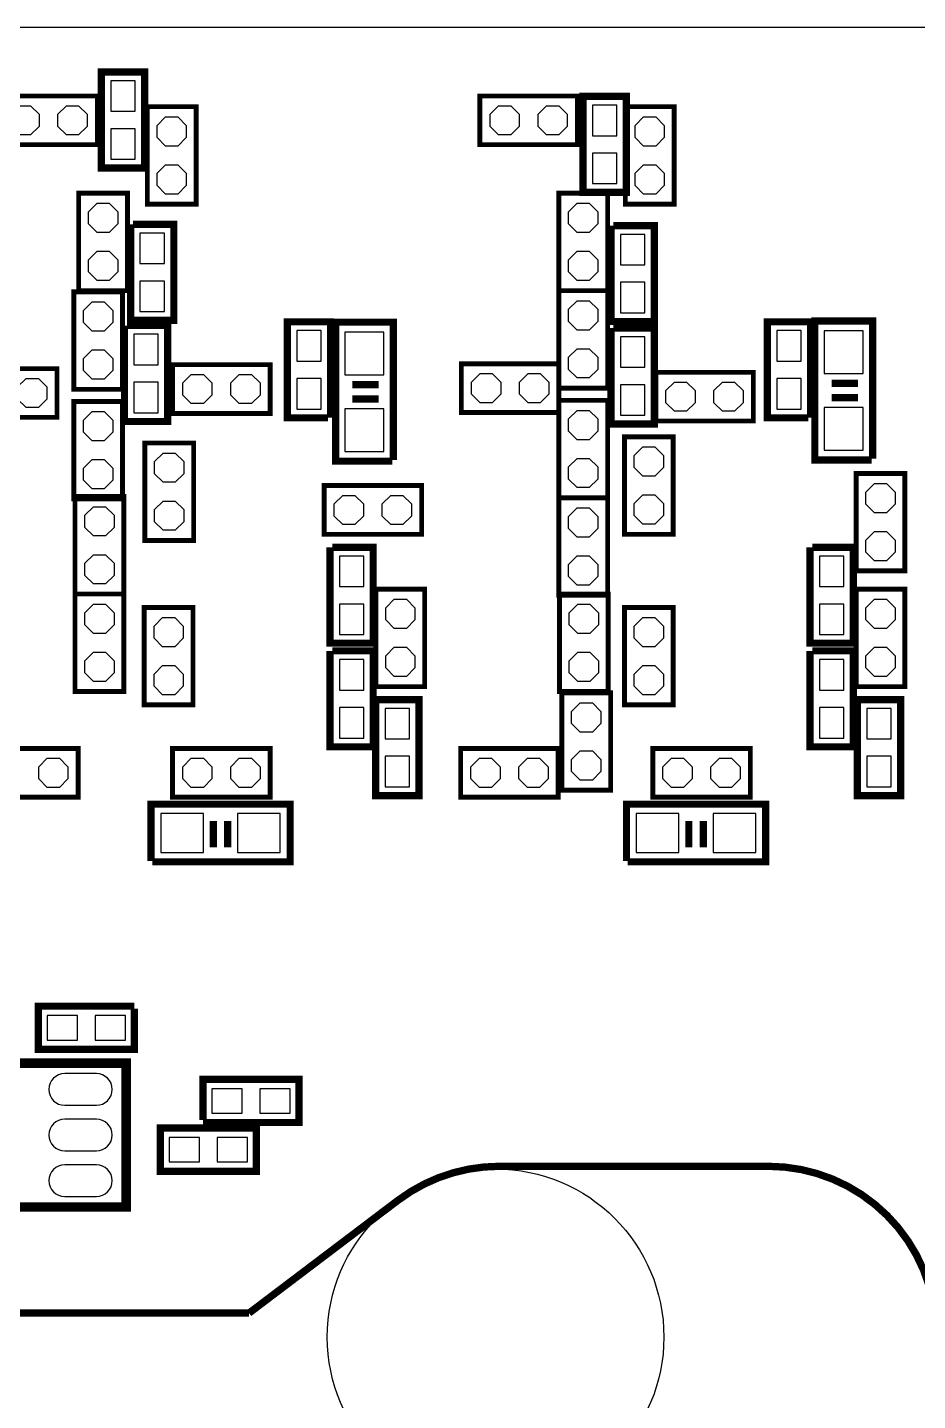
# Model space of a CAD drawing. Header units: millimetres. Extents: x -8 to 226, y -9 to 102.
# Drawn here: x 132.88 to 151.42, y 73.18 to 101.8 of the extents above; entities that cross this region are included whole.
import ezdxf

# ---------------------------------------------------------------- set-up
doc = ezdxf.new("R2010")
doc.units = ezdxf.units.MM
doc.header["$LTSCALE"] = 10
for name, color, linetype in [('BG_OUTLINE', 2, 'Continuous'), ('PG_SILKSCREEN_BOTTOM', 3, 'Continuous'), ('PIN_BOTTOM', 4, 'Continuous')]:
    doc.layers.add(name, color=color, linetype=linetype)

msp = doc.modelspace()

# ---------------------------------------------------------------- linework, layer by layer
at = {"layer": 'BG_OUTLINE'}
msp.add_lwpolyline([(51.099974, -9.350248), (121.299986, -9.350248), (121.799858, -8.850122), (121.799858, -1.745234, -1), (124.549916, -1.745234), (124.549916, -5.900166), (125.049788, -6.400292), (135.849868, -6.400292), (137.249916, -3.975354), (137.249916, -1.400048), (133.299962, -1.400048, -0.414206), (131.549902, 0.349758), (131.549902, 1.64973, -0.414239), (133.299962, 3.39979), (224.499932, 3.39979, 0.414205), (226.499928, 5.399786), (226.499928, 70.799706), (226.499928, 99.799902, 0.414202), (224.499932, 101.799898), (-5.500116, 101.799898, 0.414205)], format="xyb", dxfattribs=at)
at = {"layer": 'PG_SILKSCREEN_BOTTOM'}
for points in [[(134.4168, 100.86975, 0.1524, 0.1524, 0), (134.4168, 98.869754, 0.1524, 0.1524, 0), (135.316976, 98.869754, 0.1524, 0.1524, 0), (135.316976, 100.86975, 0.1524, 0.1524, 0)], [(134.333234, 100.371402, 0.1016, 0.1016, 0), (132.301234, 100.371402, 0.1016, 0.1016, 0), (132.301234, 99.355402, 0.1016, 0.1016, 0), (134.333234, 99.355402, 0.1016, 0.1016, 0)], [(136.390888, 98.117152, 0.1016, 0.1016, 0), (136.390888, 100.149152, 0.1016, 0.1016, 0), (135.374888, 100.149152, 0.1016, 0.1016, 0), (135.374888, 98.117152, 0.1016, 0.1016, 0)], [(144.334484, 100.371402, 0.1016, 0.1016, 0), (142.302484, 100.371402, 0.1016, 0.1016, 0), (142.302484, 99.355402, 0.1016, 0.1016, 0), (144.334484, 99.355402, 0.1016, 0.1016, 0)], [(144.4498, 100.36175, 0.1524, 0.1524, 0), (144.4498, 98.361754, 0.1524, 0.1524, 0), (145.349976, 98.361754, 0.1524, 0.1524, 0), (145.349976, 100.36175, 0.1524, 0.1524, 0)], [(146.347688, 98.117152, 0.1016, 0.1016, 0), (146.347688, 100.149152, 0.1016, 0.1016, 0), (145.331688, 100.149152, 0.1016, 0.1016, 0), (145.331688, 98.117152, 0.1016, 0.1016, 0)], [(134.962138, 96.313752, 0.1016, 0.1016, 0), (134.962138, 98.345752, 0.1016, 0.1016, 0), (133.946138, 98.345752, 0.1016, 0.1016, 0), (133.946138, 96.313752, 0.1016, 0.1016, 0)], [(144.963388, 96.313752, 0.1016, 0.1016, 0), (144.963388, 98.345752, 0.1016, 0.1016, 0), (143.947388, 98.345752, 0.1016, 0.1016, 0), (143.947388, 96.313752, 0.1016, 0.1016, 0)], [(133.844538, 96.288352, 0.1016, 0.1016, 0), (133.844538, 94.256352, 0.1016, 0.1016, 0), (134.860538, 94.256352, 0.1016, 0.1016, 0), (134.860538, 96.288352, 0.1016, 0.1016, 0)], [(143.947388, 96.313752, 0.1016, 0.1016, 0), (143.947388, 94.281752, 0.1016, 0.1016, 0), (144.963388, 94.281752, 0.1016, 0.1016, 0), (144.963388, 96.313752, 0.1016, 0.1016, 0)], [(137.933684, 94.770702, 0.1016, 0.1016, 0), (135.901684, 94.770702, 0.1016, 0.1016, 0), (135.901684, 93.754702, 0.1016, 0.1016, 0), (137.933684, 93.754702, 0.1016, 0.1016, 0)], [(141.915388, 93.773752, 0.1016, 0.1016, 0), (143.947388, 93.773752, 0.1016, 0.1016, 0), (143.947388, 94.789752, 0.1016, 0.1016, 0), (141.915388, 94.789752, 0.1016, 0.1016, 0)], [(131.463288, 93.672152, 0.1016, 0.1016, 0), (133.495288, 93.672152, 0.1016, 0.1016, 0), (133.495288, 94.688152, 0.1016, 0.1016, 0), (131.463288, 94.688152, 0.1016, 0.1016, 0)], [(147.998688, 94.611952, 0.1016, 0.1016, 0), (145.966688, 94.611952, 0.1016, 0.1016, 0), (145.966688, 93.595952, 0.1016, 0.1016, 0), (147.998688, 93.595952, 0.1016, 0.1016, 0)], [(133.844538, 94.002352, 0.1016, 0.1016, 0), (133.844538, 91.970352, 0.1016, 0.1016, 0), (134.860538, 91.970352, 0.1016, 0.1016, 0), (134.860538, 94.002352, 0.1016, 0.1016, 0)], [(143.947388, 94.027752, 0.1016, 0.1016, 0), (143.947388, 91.995752, 0.1016, 0.1016, 0), (144.963388, 91.995752, 0.1016, 0.1016, 0), (144.963388, 94.027752, 0.1016, 0.1016, 0)], [(146.328638, 91.233752, 0.1016, 0.1016, 0), (146.328638, 93.265752, 0.1016, 0.1016, 0), (145.312638, 93.265752, 0.1016, 0.1016, 0), (145.312638, 91.233752, 0.1016, 0.1016, 0)], [(136.340088, 91.106752, 0.1016, 0.1016, 0), (136.340088, 93.138752, 0.1016, 0.1016, 0), (135.324088, 93.138752, 0.1016, 0.1016, 0), (135.324088, 91.106752, 0.1016, 0.1016, 0)], [(151.154638, 90.471752, 0.1016, 0.1016, 0), (151.154638, 92.503752, 0.1016, 0.1016, 0), (150.138638, 92.503752, 0.1016, 0.1016, 0), (150.138638, 90.471752, 0.1016, 0.1016, 0)], [(141.089888, 92.249752, 0.1016, 0.1016, 0), (139.057888, 92.249752, 0.1016, 0.1016, 0), (139.057888, 91.233752, 0.1016, 0.1016, 0), (141.089888, 91.233752, 0.1016, 0.1016, 0)], [(133.869938, 92.021152, 0.1016, 0.1016, 0), (133.869938, 89.989152, 0.1016, 0.1016, 0), (134.885938, 89.989152, 0.1016, 0.1016, 0), (134.885938, 92.021152, 0.1016, 0.1016, 0)], [(143.947388, 91.995752, 0.1016, 0.1016, 0), (143.947388, 89.963752, 0.1016, 0.1016, 0), (144.963388, 89.963752, 0.1016, 0.1016, 0), (144.963388, 91.995752, 0.1016, 0.1016, 0)], [(134.885938, 87.957152, 0.1016, 0.1016, 0), (134.885938, 89.989152, 0.1016, 0.1016, 0), (133.869938, 89.989152, 0.1016, 0.1016, 0), (133.869938, 87.957152, 0.1016, 0.1016, 0)], [(141.153388, 88.058752, 0.1016, 0.1016, 0), (141.153388, 90.090752, 0.1016, 0.1016, 0), (140.137388, 90.090752, 0.1016, 0.1016, 0), (140.137388, 88.058752, 0.1016, 0.1016, 0)], [(144.976088, 87.957152, 0.1016, 0.1016, 0), (144.976088, 89.989152, 0.1016, 0.1016, 0), (143.960088, 89.989152, 0.1016, 0.1016, 0), (143.960088, 87.957152, 0.1016, 0.1016, 0)], [(151.154638, 88.058752, 0.1016, 0.1016, 0), (151.154638, 90.090752, 0.1016, 0.1016, 0), (150.138638, 90.090752, 0.1016, 0.1016, 0), (150.138638, 88.058752, 0.1016, 0.1016, 0)], [(135.311388, 89.709752, 0.1016, 0.1016, 0), (135.311388, 87.677752, 0.1016, 0.1016, 0), (136.327388, 87.677752, 0.1016, 0.1016, 0), (136.327388, 89.709752, 0.1016, 0.1016, 0)], [(145.312638, 89.709752, 0.1016, 0.1016, 0), (145.312638, 87.677752, 0.1016, 0.1016, 0), (146.328638, 87.677752, 0.1016, 0.1016, 0), (146.328638, 89.709752, 0.1016, 0.1016, 0)], [(144.010888, 87.931752, 0.1016, 0.1016, 0), (144.010888, 85.899752, 0.1016, 0.1016, 0), (145.026888, 85.899752, 0.1016, 0.1016, 0), (145.026888, 87.931752, 0.1016, 0.1016, 0)], [(140.1318, 87.78875, 0.1524, 0.1524, 0), (140.1318, 85.788754, 0.1524, 0.1524, 0), (141.031976, 85.788754, 0.1524, 0.1524, 0), (141.031976, 87.78875, 0.1524, 0.1524, 0)], [(150.1648, 87.78875, 0.1524, 0.1524, 0), (150.1648, 85.788754, 0.1524, 0.1524, 0), (151.064976, 85.788754, 0.1524, 0.1524, 0), (151.064976, 87.78875, 0.1524, 0.1524, 0)], [(133.933184, 86.769702, 0.1016, 0.1016, 0), (131.901184, 86.769702, 0.1016, 0.1016, 0), (131.901184, 85.753702, 0.1016, 0.1016, 0), (133.933184, 85.753702, 0.1016, 0.1016, 0)], [(135.901684, 85.753702, 0.1016, 0.1016, 0), (137.933684, 85.753702, 0.1016, 0.1016, 0), (137.933684, 86.769702, 0.1016, 0.1016, 0), (135.901684, 86.769702, 0.1016, 0.1016, 0)], [(143.934434, 86.769702, 0.1016, 0.1016, 0), (141.902434, 86.769702, 0.1016, 0.1016, 0), (141.902434, 85.753702, 0.1016, 0.1016, 0), (143.934434, 85.753702, 0.1016, 0.1016, 0)], [(145.902934, 85.753702, 0.1016, 0.1016, 0), (147.934934, 85.753702, 0.1016, 0.1016, 0), (147.934934, 86.769702, 0.1016, 0.1016, 0), (145.902934, 86.769702, 0.1016, 0.1016, 0)], [(130.734562, 77.211428, 0.199898, 0.199898, 0), (134.934706, 77.211428, 0.199898, 0.199898, 0), (134.934706, 80.211676, 0.199898, 0.199898, 0), (130.734562, 80.211676, 0.199898, 0.199898, 0)], [(135.644636, 77.956664, 0.1524, 0.1524, 0), (137.644632, 77.956664, 0.1524, 0.1524, 0), (137.644632, 78.85684, 0.1524, 0.1524, 0), (135.644636, 78.85684, 0.1524, 0.1524, 0)]]:
    msp.add_lwpolyline(points, format="xyseb", close=True, dxfattribs=at)
for points in [[(135.0264, 97.69475, 0.150114, 0.150114, 0), (135.0264, 95.694754, 0.150114, 0.150114, 0), (135.926576, 95.694754, 0.150114, 0.150114, 0), (135.926576, 97.69475, 0.150114, 0.150114, 0), (135.076438, 97.69475, 0.150114, 0.150114, 0)], [(145.034, 97.66935, 0.150114, 0.150114, 0), (145.034, 95.669354, 0.150114, 0.150114, 0), (145.934176, 95.669354, 0.150114, 0.150114, 0), (145.934176, 97.66935, 0.150114, 0.150114, 0), (145.084038, 97.66935, 0.150114, 0.150114, 0)], [(134.8994, 95.58655, 0.150114, 0.150114, 0), (134.8994, 93.586554, 0.150114, 0.150114, 0), (135.799576, 93.586554, 0.150114, 0.150114, 0), (135.799576, 95.58655, 0.150114, 0.150114, 0), (134.949438, 95.58655, 0.150114, 0.150114, 0)], [(139.190476, 93.662754, 0.150114, 0.150114, 0), (139.190476, 95.66275, 0.150114, 0.150114, 0), (138.2903, 95.66275, 0.150114, 0.150114, 0), (138.2903, 93.662754, 0.150114, 0.150114, 0), (139.140438, 93.662754, 0.150114, 0.150114, 0)], [(140.500608, 92.783152, 0.150114, 0.150114, 0), (140.500608, 95.657162, 0.150114, 0.150114, 0), (139.296648, 95.657162, 0.150114, 0.150114, 0), (139.296648, 92.757752, 0.150114, 0.150114, 0), (140.480288, 92.757752, 0.150114, 0.150114, 0)], [(145.034, 95.53575, 0.150114, 0.150114, 0), (145.034, 93.535754, 0.150114, 0.150114, 0), (145.934176, 93.535754, 0.150114, 0.150114, 0), (145.934176, 95.53575, 0.150114, 0.150114, 0), (145.084038, 95.53575, 0.150114, 0.150114, 0)], [(149.191726, 93.662754, 0.150114, 0.150114, 0), (149.191726, 95.66275, 0.150114, 0.150114, 0), (148.29155, 95.66275, 0.150114, 0.150114, 0), (148.29155, 93.662754, 0.150114, 0.150114, 0), (149.141688, 93.662754, 0.150114, 0.150114, 0)], [(150.482808, 92.808552, 0.150114, 0.150114, 0), (150.482808, 95.682562, 0.150114, 0.150114, 0), (149.278848, 95.682562, 0.150114, 0.150114, 0), (149.278848, 92.783152, 0.150114, 0.150114, 0), (150.462488, 92.783152, 0.150114, 0.150114, 0)], [(150.178262, 94.381066, 0.150114, 0.150114, 0), (149.628352, 94.381066, 0.150114, 0.150114, 0)], [(140.196062, 94.355666, 0.150114, 0.150114, 0), (139.646152, 94.355666, 0.150114, 0.150114, 0)], [(140.196062, 94.055438, 0.150114, 0.150114, 0), (139.646152, 94.055438, 0.150114, 0.150114, 0)], [(150.178262, 94.080838, 0.150114, 0.150114, 0), (149.628352, 94.080838, 0.150114, 0.150114, 0)], [(139.1793, 90.96375, 0.150114, 0.150114, 0), (139.1793, 88.963754, 0.150114, 0.150114, 0), (140.079476, 88.963754, 0.150114, 0.150114, 0), (140.079476, 90.96375, 0.150114, 0.150114, 0), (139.229338, 90.96375, 0.150114, 0.150114, 0)], [(149.18055, 90.96375, 0.150114, 0.150114, 0), (149.18055, 88.963754, 0.150114, 0.150114, 0), (150.080726, 88.963754, 0.150114, 0.150114, 0), (150.080726, 90.96375, 0.150114, 0.150114, 0), (149.230588, 90.96375, 0.150114, 0.150114, 0)], [(139.1793, 88.80475, 0.150114, 0.150114, 0), (139.1793, 86.804754, 0.150114, 0.150114, 0), (140.079476, 86.804754, 0.150114, 0.150114, 0), (140.079476, 88.80475, 0.150114, 0.150114, 0), (139.229338, 88.80475, 0.150114, 0.150114, 0)], [(149.18055, 88.80475, 0.150114, 0.150114, 0), (149.18055, 86.804754, 0.150114, 0.150114, 0), (150.080726, 86.804754, 0.150114, 0.150114, 0), (150.080726, 88.80475, 0.150114, 0.150114, 0), (149.230588, 88.80475, 0.150114, 0.150114, 0)], [(135.476488, 84.406232, 0.150114, 0.150114, 0), (138.350498, 84.406232, 0.150114, 0.150114, 0), (138.350498, 85.610192, 0.150114, 0.150114, 0), (135.451088, 85.610192, 0.150114, 0.150114, 0), (135.451088, 84.426552, 0.150114, 0.150114, 0)], [(145.382488, 84.406232, 0.150114, 0.150114, 0), (148.256498, 84.406232, 0.150114, 0.150114, 0), (148.256498, 85.610192, 0.150114, 0.150114, 0), (145.357088, 85.610192, 0.150114, 0.150114, 0), (145.357088, 84.426552, 0.150114, 0.150114, 0)], [(136.748774, 84.710778, 0.150114, 0.150114, 0), (136.748774, 85.260688, 0.150114, 0.150114, 0)], [(137.049002, 84.710778, 0.150114, 0.150114, 0), (137.049002, 85.260688, 0.150114, 0.150114, 0)], [(146.654774, 84.710778, 0.150114, 0.150114, 0), (146.654774, 85.260688, 0.150114, 0.150114, 0)], [(146.955002, 84.710778, 0.150114, 0.150114, 0), (146.955002, 85.260688, 0.150114, 0.150114, 0)], [(135.104632, 81.39684, 0.150114, 0.150114, 0), (133.104636, 81.39684, 0.150114, 0.150114, 0), (133.104636, 80.496664, 0.150114, 0.150114, 0), (135.104632, 80.496664, 0.150114, 0.150114, 0), (135.104632, 81.346802, 0.150114, 0.150114, 0)], [(136.533636, 78.972664, 0.150114, 0.150114, 0), (138.533632, 78.972664, 0.150114, 0.150114, 0), (138.533632, 79.87284, 0.150114, 0.150114, 0), (136.533636, 79.87284, 0.150114, 0.150114, 0), (136.533636, 79.022702, 0.150114, 0.150114, 0)], [(140.595858, 77.349858, 0.1524, 0.1524, -0.163521), (142.709392, 78.060042, 0.1524, 0.1524, 0)], [(148.30933, 78.060042, 0.1524, 0.1524, 0), (142.709392, 78.060042, 0.1524, 0.1524, 0)], [(148.30933, 78.060042, 0.1524, 0.1524, -0.414202), (151.809196, 74.560176, 0.1524, 0.1524, 0)], [(140.595858, 77.349858, 0.1524, 0.1524, 0), (137.49401, 75.000104, 0.1524, 0.1524, 0)], [(137.49401, 75.000104, 0.1524, 0.1524, 0), (81.766156, 75.000104, 0.1524, 0.1524, 0)]]:
    msp.add_lwpolyline(points, format="xyseb", dxfattribs=at)
at = {"layer": 'PIN_BOTTOM'}
for points in [[(135.120888, 100.052124), (135.120888, 100.687124), (134.612888, 100.687124), (134.612888, 100.052124)], [(132.943356, 99.558602), (132.69086, 99.558602), (132.512308, 99.737154), (132.512308, 99.98965), (132.69086, 100.168202), (132.943356, 100.168202), (133.121908, 99.98965), (133.121908, 99.737154)], [(133.943608, 99.558602), (133.691112, 99.558602), (133.51256, 99.737154), (133.51256, 99.98965), (133.691112, 100.168202), (133.943608, 100.168202), (134.12216, 99.98965), (134.12216, 99.737154)], [(136.009136, 99.328478), (135.75664, 99.328478), (135.578088, 99.50703), (135.578088, 99.759526), (135.75664, 99.938078), (136.009136, 99.938078), (136.187688, 99.759526), (136.187688, 99.50703)], [(142.944606, 99.558602), (142.69211, 99.558602), (142.513558, 99.737154), (142.513558, 99.98965), (142.69211, 100.168202), (142.944606, 100.168202), (143.123158, 99.98965), (143.123158, 99.737154)], [(143.944858, 99.558602), (143.692362, 99.558602), (143.51381, 99.737154), (143.51381, 99.98965), (143.692362, 100.168202), (143.944858, 100.168202), (144.12341, 99.98965), (144.12341, 99.737154)], [(145.153888, 99.544124), (145.153888, 100.179124), (144.645888, 100.179124), (144.645888, 99.544124)], [(145.965936, 99.328478), (145.71344, 99.328478), (145.534888, 99.50703), (145.534888, 99.759526), (145.71344, 99.938078), (145.965936, 99.938078), (146.144488, 99.759526), (146.144488, 99.50703)], [(135.120888, 99.05238), (135.120888, 99.68738), (134.612888, 99.68738), (134.612888, 99.05238)], [(145.153888, 98.54438), (145.153888, 99.17938), (144.645888, 99.17938), (144.645888, 98.54438)], [(136.009136, 98.328226), (135.75664, 98.328226), (135.578088, 98.506778), (135.578088, 98.759274), (135.75664, 98.937826), (136.009136, 98.937826), (136.187688, 98.759274), (136.187688, 98.506778)], [(145.965936, 98.328226), (145.71344, 98.328226), (145.534888, 98.506778), (145.534888, 98.759274), (145.71344, 98.937826), (145.965936, 98.937826), (146.144488, 98.759274), (146.144488, 98.506778)], [(134.580386, 97.525078), (134.32789, 97.525078), (134.149338, 97.70363), (134.149338, 97.956126), (134.32789, 98.134678), (134.580386, 98.134678), (134.758938, 97.956126), (134.758938, 97.70363)], [(144.581636, 97.525078), (144.32914, 97.525078), (144.150588, 97.70363), (144.150588, 97.956126), (144.32914, 98.134678), (144.581636, 98.134678), (144.760188, 97.956126), (144.760188, 97.70363)], [(135.730488, 96.877124), (135.730488, 97.512124), (135.222488, 97.512124), (135.222488, 96.877124)], [(145.738088, 96.851724), (145.738088, 97.486724), (145.230088, 97.486724), (145.230088, 96.851724)], [(134.580386, 96.524826), (134.32789, 96.524826), (134.149338, 96.703378), (134.149338, 96.955874), (134.32789, 97.134426), (134.580386, 97.134426), (134.758938, 96.955874), (134.758938, 96.703378)], [(144.581636, 96.524826), (144.32914, 96.524826), (144.150588, 96.703378), (144.150588, 96.955874), (144.32914, 97.134426), (144.581636, 97.134426), (144.760188, 96.955874), (144.760188, 96.703378)], [(135.730488, 95.87738), (135.730488, 96.51238), (135.222488, 96.51238), (135.222488, 95.87738)], [(145.738088, 95.85198), (145.738088, 96.48698), (145.230088, 96.48698), (145.230088, 95.85198)], [(134.478786, 95.467678), (134.22629, 95.467678), (134.047738, 95.64623), (134.047738, 95.898726), (134.22629, 96.077278), (134.478786, 96.077278), (134.657338, 95.898726), (134.657338, 95.64623)], [(144.581636, 95.493078), (144.32914, 95.493078), (144.150588, 95.67163), (144.150588, 95.924126), (144.32914, 96.102678), (144.581636, 96.102678), (144.760188, 95.924126), (144.760188, 95.67163)], [(135.603488, 94.768924), (135.603488, 95.403924), (135.095488, 95.403924), (135.095488, 94.768924)], [(138.486388, 95.480124), (138.486388, 94.845124), (138.994388, 94.845124), (138.994388, 95.480124)], [(139.489688, 95.450152), (139.489688, 94.561152), (140.302488, 94.561152), (140.302488, 95.450152)], [(145.738088, 94.718124), (145.738088, 95.353124), (145.230088, 95.353124), (145.230088, 94.718124)], [(148.487638, 95.480124), (148.487638, 94.845124), (148.995638, 94.845124), (148.995638, 95.480124)], [(149.471888, 95.475552), (149.471888, 94.586552), (150.284688, 94.586552), (150.284688, 95.475552)], [(134.478786, 94.467426), (134.22629, 94.467426), (134.047738, 94.645978), (134.047738, 94.898474), (134.22629, 95.077026), (134.478786, 95.077026), (134.657338, 94.898474), (134.657338, 94.645978)], [(144.581636, 94.492826), (144.32914, 94.492826), (144.150588, 94.671378), (144.150588, 94.923874), (144.32914, 95.102426), (144.581636, 95.102426), (144.760188, 94.923874), (144.760188, 94.671378)], [(133.105662, 93.875352), (132.853166, 93.875352), (132.674614, 94.053904), (132.674614, 94.3064), (132.853166, 94.484952), (133.105662, 94.484952), (133.284214, 94.3064), (133.284214, 94.053904)], [(136.543806, 93.957902), (136.29131, 93.957902), (136.112758, 94.136454), (136.112758, 94.38895), (136.29131, 94.567502), (136.543806, 94.567502), (136.722358, 94.38895), (136.722358, 94.136454)], [(137.544058, 93.957902), (137.291562, 93.957902), (137.11301, 94.136454), (137.11301, 94.38895), (137.291562, 94.567502), (137.544058, 94.567502), (137.72261, 94.38895), (137.72261, 94.136454)], [(138.486388, 94.48038), (138.486388, 93.84538), (138.994388, 93.84538), (138.994388, 94.48038)], [(142.55751, 93.976952), (142.305014, 93.976952), (142.126462, 94.155504), (142.126462, 94.408), (142.305014, 94.586552), (142.55751, 94.586552), (142.736062, 94.408), (142.736062, 94.155504)], [(143.557762, 93.976952), (143.305266, 93.976952), (143.126714, 94.155504), (143.126714, 94.408), (143.305266, 94.586552), (143.557762, 94.586552), (143.736314, 94.408), (143.736314, 94.155504)], [(148.487638, 94.48038), (148.487638, 93.84538), (148.995638, 93.84538), (148.995638, 94.48038)], [(135.603488, 93.76918), (135.603488, 94.40418), (135.095488, 94.40418), (135.095488, 93.76918)], [(145.738088, 93.71838), (145.738088, 94.35338), (145.230088, 94.35338), (145.230088, 93.71838)], [(146.60881, 93.799152), (146.356314, 93.799152), (146.177762, 93.977704), (146.177762, 94.2302), (146.356314, 94.408752), (146.60881, 94.408752), (146.787362, 94.2302), (146.787362, 93.977704)], [(147.609062, 93.799152), (147.356566, 93.799152), (147.178014, 93.977704), (147.178014, 94.2302), (147.356566, 94.408752), (147.609062, 94.408752), (147.787614, 94.2302), (147.787614, 93.977704)], [(134.478786, 93.181678), (134.22629, 93.181678), (134.047738, 93.36023), (134.047738, 93.612726), (134.22629, 93.791278), (134.478786, 93.791278), (134.657338, 93.612726), (134.657338, 93.36023)], [(139.489688, 93.849952), (139.489688, 92.960952), (140.302488, 92.960952), (140.302488, 93.849952)], [(144.581636, 93.207078), (144.32914, 93.207078), (144.150588, 93.38563), (144.150588, 93.638126), (144.32914, 93.816678), (144.581636, 93.816678), (144.760188, 93.638126), (144.760188, 93.38563)], [(149.471888, 93.875352), (149.471888, 92.986352), (150.284688, 92.986352), (150.284688, 93.875352)], [(145.946886, 92.445078), (145.69439, 92.445078), (145.515838, 92.62363), (145.515838, 92.876126), (145.69439, 93.054678), (145.946886, 93.054678), (146.125438, 92.876126), (146.125438, 92.62363)], [(134.478786, 92.181426), (134.22629, 92.181426), (134.047738, 92.359978), (134.047738, 92.612474), (134.22629, 92.791026), (134.478786, 92.791026), (134.657338, 92.612474), (134.657338, 92.359978)], [(135.958336, 92.318078), (135.70584, 92.318078), (135.527288, 92.49663), (135.527288, 92.749126), (135.70584, 92.927678), (135.958336, 92.927678), (136.136888, 92.749126), (136.136888, 92.49663)], [(144.581636, 92.206826), (144.32914, 92.206826), (144.150588, 92.385378), (144.150588, 92.637874), (144.32914, 92.816426), (144.581636, 92.816426), (144.760188, 92.637874), (144.760188, 92.385378)], [(150.772886, 91.683078), (150.52039, 91.683078), (150.341838, 91.86163), (150.341838, 92.114126), (150.52039, 92.292678), (150.772886, 92.292678), (150.951438, 92.114126), (150.951438, 91.86163)], [(135.958336, 91.317826), (135.70584, 91.317826), (135.527288, 91.496378), (135.527288, 91.748874), (135.70584, 91.927426), (135.958336, 91.927426), (136.136888, 91.748874), (136.136888, 91.496378)], [(139.70001, 91.436952), (139.447514, 91.436952), (139.268962, 91.615504), (139.268962, 91.868), (139.447514, 92.046552), (139.70001, 92.046552), (139.878562, 91.868), (139.878562, 91.615504)], [(140.700262, 91.436952), (140.447766, 91.436952), (140.269214, 91.615504), (140.269214, 91.868), (140.447766, 92.046552), (140.700262, 92.046552), (140.878814, 91.868), (140.878814, 91.615504)], [(145.946886, 91.444826), (145.69439, 91.444826), (145.515838, 91.623378), (145.515838, 91.875874), (145.69439, 92.054426), (145.946886, 92.054426), (146.125438, 91.875874), (146.125438, 91.623378)], [(134.504186, 91.200478), (134.25169, 91.200478), (134.073138, 91.37903), (134.073138, 91.631526), (134.25169, 91.810078), (134.504186, 91.810078), (134.682738, 91.631526), (134.682738, 91.37903)], [(144.581636, 91.175078), (144.32914, 91.175078), (144.150588, 91.35363), (144.150588, 91.606126), (144.32914, 91.784678), (144.581636, 91.784678), (144.760188, 91.606126), (144.760188, 91.35363)], [(150.772886, 90.682826), (150.52039, 90.682826), (150.341838, 90.861378), (150.341838, 91.113874), (150.52039, 91.292426), (150.772886, 91.292426), (150.951438, 91.113874), (150.951438, 90.861378)], [(134.504186, 90.200226), (134.25169, 90.200226), (134.073138, 90.378778), (134.073138, 90.631274), (134.25169, 90.809826), (134.504186, 90.809826), (134.682738, 90.631274), (134.682738, 90.378778)], [(139.883388, 90.146124), (139.883388, 90.781124), (139.375388, 90.781124), (139.375388, 90.146124)], [(144.581636, 90.174826), (144.32914, 90.174826), (144.150588, 90.353378), (144.150588, 90.605874), (144.32914, 90.784426), (144.581636, 90.784426), (144.760188, 90.605874), (144.760188, 90.353378)], [(149.884638, 90.146124), (149.884638, 90.781124), (149.376638, 90.781124), (149.376638, 90.146124)], [(140.771636, 89.270078), (140.51914, 89.270078), (140.340588, 89.44863), (140.340588, 89.701126), (140.51914, 89.879678), (140.771636, 89.879678), (140.950188, 89.701126), (140.950188, 89.44863)], [(150.772886, 89.270078), (150.52039, 89.270078), (150.341838, 89.44863), (150.341838, 89.701126), (150.52039, 89.879678), (150.772886, 89.879678), (150.951438, 89.701126), (150.951438, 89.44863)], [(134.504186, 89.168478), (134.25169, 89.168478), (134.073138, 89.34703), (134.073138, 89.599526), (134.25169, 89.778078), (134.504186, 89.778078), (134.682738, 89.599526), (134.682738, 89.34703)], [(139.883388, 89.14638), (139.883388, 89.78138), (139.375388, 89.78138), (139.375388, 89.14638)], [(144.594336, 89.168478), (144.34184, 89.168478), (144.163288, 89.34703), (144.163288, 89.599526), (144.34184, 89.778078), (144.594336, 89.778078), (144.772888, 89.599526), (144.772888, 89.34703)], [(149.884638, 89.14638), (149.884638, 89.78138), (149.376638, 89.78138), (149.376638, 89.14638)], [(135.945636, 88.889078), (135.69314, 88.889078), (135.514588, 89.06763), (135.514588, 89.320126), (135.69314, 89.498678), (135.945636, 89.498678), (136.124188, 89.320126), (136.124188, 89.06763)], [(145.946886, 88.889078), (145.69439, 88.889078), (145.515838, 89.06763), (145.515838, 89.320126), (145.69439, 89.498678), (145.946886, 89.498678), (146.125438, 89.320126), (146.125438, 89.06763)], [(134.504186, 88.168226), (134.25169, 88.168226), (134.073138, 88.346778), (134.073138, 88.599274), (134.25169, 88.777826), (134.504186, 88.777826), (134.682738, 88.599274), (134.682738, 88.346778)], [(140.771636, 88.269826), (140.51914, 88.269826), (140.340588, 88.448378), (140.340588, 88.700874), (140.51914, 88.879426), (140.771636, 88.879426), (140.950188, 88.700874), (140.950188, 88.448378)], [(144.594336, 88.168226), (144.34184, 88.168226), (144.163288, 88.346778), (144.163288, 88.599274), (144.34184, 88.777826), (144.594336, 88.777826), (144.772888, 88.599274), (144.772888, 88.346778)], [(150.772886, 88.269826), (150.52039, 88.269826), (150.341838, 88.448378), (150.341838, 88.700874), (150.52039, 88.879426), (150.772886, 88.879426), (150.951438, 88.700874), (150.951438, 88.448378)], [(135.945636, 87.888826), (135.69314, 87.888826), (135.514588, 88.067378), (135.514588, 88.319874), (135.69314, 88.498426), (135.945636, 88.498426), (136.124188, 88.319874), (136.124188, 88.067378)], [(139.883388, 87.987124), (139.883388, 88.622124), (139.375388, 88.622124), (139.375388, 87.987124)], [(145.946886, 87.888826), (145.69439, 87.888826), (145.515838, 88.067378), (145.515838, 88.319874), (145.69439, 88.498426), (145.946886, 88.498426), (146.125438, 88.319874), (146.125438, 88.067378)], [(149.884638, 87.987124), (149.884638, 88.622124), (149.376638, 88.622124), (149.376638, 87.987124)], [(139.883388, 86.98738), (139.883388, 87.62238), (139.375388, 87.62238), (139.375388, 86.98738)], [(140.835888, 86.971124), (140.835888, 87.606124), (140.327888, 87.606124), (140.327888, 86.971124)], [(144.645136, 87.111078), (144.39264, 87.111078), (144.214088, 87.28963), (144.214088, 87.542126), (144.39264, 87.720678), (144.645136, 87.720678), (144.823688, 87.542126), (144.823688, 87.28963)], [(149.884638, 86.98738), (149.884638, 87.62238), (149.376638, 87.62238), (149.376638, 86.98738)], [(150.868888, 86.971124), (150.868888, 87.606124), (150.360888, 87.606124), (150.360888, 86.971124)], [(133.543558, 85.956902), (133.291062, 85.956902), (133.11251, 86.135454), (133.11251, 86.38795), (133.291062, 86.566502), (133.543558, 86.566502), (133.72211, 86.38795), (133.72211, 86.135454)], [(136.543806, 85.956902), (136.29131, 85.956902), (136.112758, 86.135454), (136.112758, 86.38795), (136.29131, 86.566502), (136.543806, 86.566502), (136.722358, 86.38795), (136.722358, 86.135454)], [(137.544058, 85.956902), (137.291562, 85.956902), (137.11301, 86.135454), (137.11301, 86.38795), (137.291562, 86.566502), (137.544058, 86.566502), (137.72261, 86.38795), (137.72261, 86.135454)], [(140.835888, 85.97138), (140.835888, 86.60638), (140.327888, 86.60638), (140.327888, 85.97138)], [(142.544556, 85.956902), (142.29206, 85.956902), (142.113508, 86.135454), (142.113508, 86.38795), (142.29206, 86.566502), (142.544556, 86.566502), (142.723108, 86.38795), (142.723108, 86.135454)], [(143.544808, 85.956902), (143.292312, 85.956902), (143.11376, 86.135454), (143.11376, 86.38795), (143.292312, 86.566502), (143.544808, 86.566502), (143.72336, 86.38795), (143.72336, 86.135454)], [(144.645136, 86.110826), (144.39264, 86.110826), (144.214088, 86.289378), (144.214088, 86.541874), (144.39264, 86.720426), (144.645136, 86.720426), (144.823688, 86.541874), (144.823688, 86.289378)], [(146.545056, 85.956902), (146.29256, 85.956902), (146.114008, 86.135454), (146.114008, 86.38795), (146.29256, 86.566502), (146.545056, 86.566502), (146.723608, 86.38795), (146.723608, 86.135454)], [(147.545308, 85.956902), (147.292812, 85.956902), (147.11426, 86.135454), (147.11426, 86.38795), (147.292812, 86.566502), (147.545308, 86.566502), (147.72386, 86.38795), (147.72386, 86.135454)], [(150.868888, 85.97138), (150.868888, 86.60638), (150.360888, 86.60638), (150.360888, 85.97138)], [(136.543288, 85.417152), (135.654288, 85.417152), (135.654288, 84.604352), (136.543288, 84.604352)], [(138.143488, 85.417152), (137.254488, 85.417152), (137.254488, 84.604352), (138.143488, 84.604352)], [(146.449288, 85.417152), (145.560288, 85.417152), (145.560288, 84.604352), (146.449288, 84.604352)], [(148.049488, 85.417152), (147.160488, 85.417152), (147.160488, 84.604352), (148.049488, 84.604352)], [(133.287262, 80.692752), (133.922262, 80.692752), (133.922262, 81.200752), (133.287262, 81.200752)], [(134.287006, 80.692752), (134.922006, 80.692752), (134.922006, 81.200752), (134.287006, 81.200752)], [(137.351262, 79.676752), (136.716262, 79.676752), (136.716262, 79.168752), (137.351262, 79.168752)], [(138.351006, 79.676752), (137.716006, 79.676752), (137.716006, 79.168752), (138.351006, 79.168752)], [(136.462262, 78.660752), (135.827262, 78.660752), (135.827262, 78.152752), (136.462262, 78.152752)], [(137.462006, 78.660752), (136.827006, 78.660752), (136.827006, 78.152752), (137.462006, 78.152752)]]:
    msp.add_lwpolyline(points, close=True, dxfattribs=at)
for points in [[(134.314946, 79.991712), (133.654546, 79.991712, 1), (133.654546, 79.331312), (134.314946, 79.331312, 1)], [(134.314946, 79.041752), (133.654546, 79.041752, 1), (133.654546, 78.381352), (134.314946, 78.381352, 1)], [(134.314946, 78.091792), (133.654546, 78.091792, 1), (133.654546, 77.431392), (134.314946, 77.431392, 1)]]:
    msp.add_lwpolyline(points, format="xyb", close=True, dxfattribs=at)
msp.add_circle((142.62989, 74.499978), 3.5052, dxfattribs=at)

doc.saveas('drawing.dxf')
